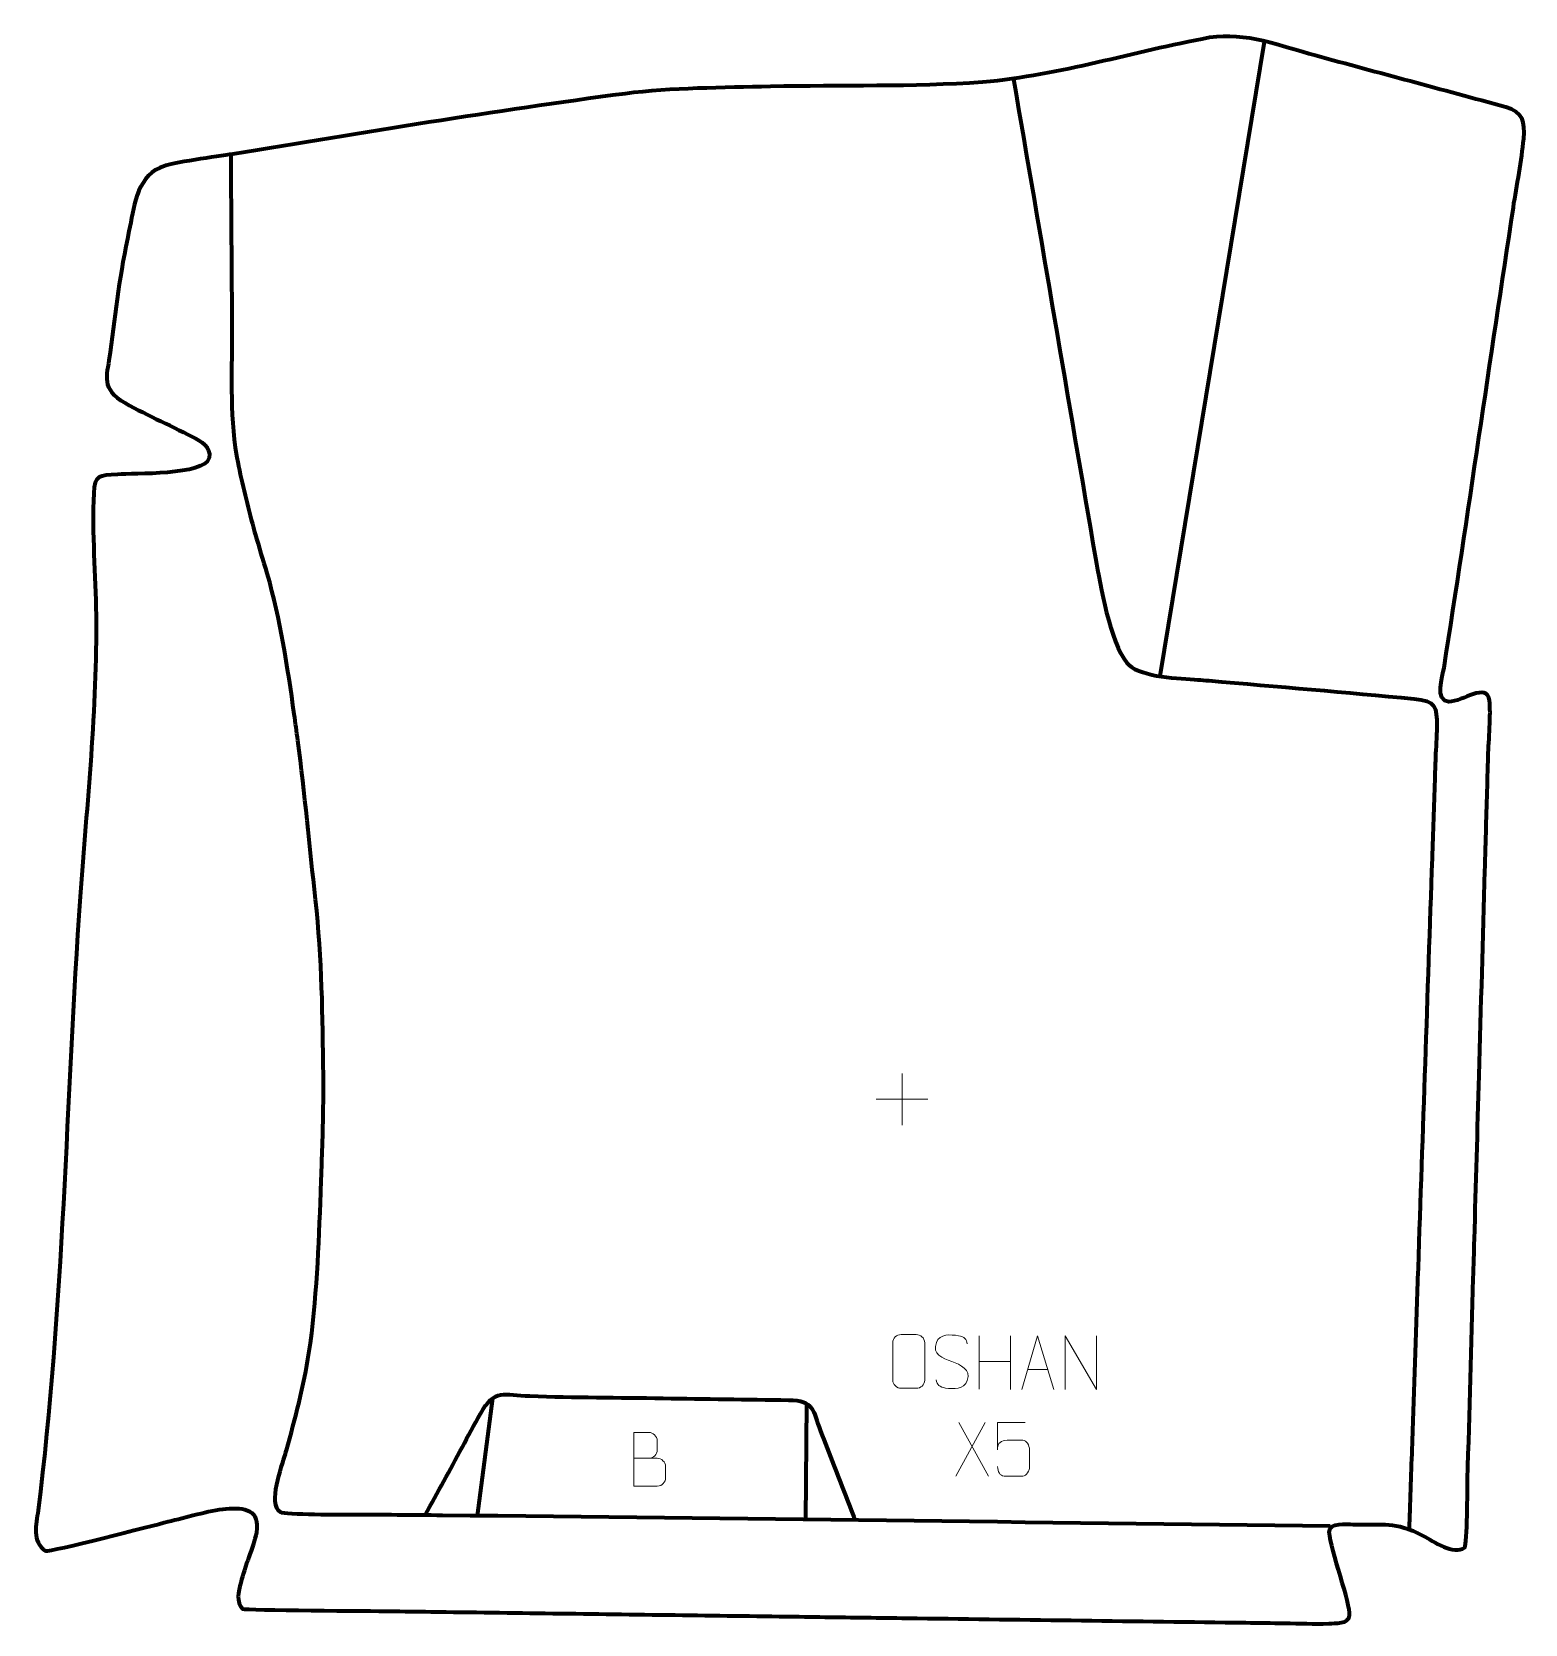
# Model space of a CAD drawing. Header units: millimetres. Extents: x -969 to -275, y -69 to 671.
import ezdxf

# ---------------------------------------------------------------- set-up
doc = ezdxf.new("R2010")
doc.units = ezdxf.units.MM
doc.header["$MEASUREMENT"] = 0
doc.layers.add('layer 2', color=7, linetype='Continuous')
doc.layers.add('layer 3', color=7, linetype='Continuous')

msp = doc.modelspace()

# ---------------------------------------------------------------- linework, layer by layer
at = {"layer": 'layer 2', "color": 142, "lineweight": 158}
for points in [[(-396.1599, 666.1678), (-396.1599, 666.1678), (-444.7717, 371.2362), (-444.7717, 371.2362)], [(-754.8686, 35.5042), (-754.8686, 35.5042), (-762.0679, -19.099), (-762.0679, -19.099)], [(-608.9493, 33.0773), (-608.9493, 33.0773), (-609.449, -20.9642), (-609.449, -20.9642)]]:
    msp.add_open_spline(points, degree=3, dxfattribs=at)
for points, knots in [([(-512.7576, 648.8301), (-499.9533, 574.5725), (-487.3871, 500.2774), (-474.5877, 426.0211), (-474.5877, 426.0211), (-472.4319, 413.521), (-467.8382, 387.1248), (-459.9895, 377.4628), (-459.9895, 377.4628), (-459.9895, 377.4628), (-459.0062, 376.4151), (-459.0062, 376.4151), (-459.0062, 376.4151), (-453.0307, 370.7312), (-435.3003, 370.1285), (-427.1795, 369.5747), (-427.1795, 369.5747), (-425.4159, 369.4544), (-423.6547, 369.3339), (-421.8921, 369.1994), (-421.8921, 369.1994), (-390.1393, 366.3925), (-358.2643, 363.7587), (-326.5464, 360.6847), (-326.5464, 360.6847), (-316.3634, 359.6977), (-315.9738, 357.1892), (-316.0044, 347.6699), (-316.0044, 347.6699), (-316.0328, 342.8624), (-316.4122, 338.0679), (-316.5979, 333.2659), (-316.5979, 333.2659), (-316.7173, 329.7713), (-316.8361, 326.2765), (-316.9556, 322.7818), (-316.9556, 322.7818), (-317.3681, 310.7095), (-317.7808, 298.637), (-318.1935, 286.5646), (-318.1935, 286.5646), (-320.3654, 223.0256), (-322.5373, 159.4866), (-324.7091, 95.9474), (-324.7091, 95.9474), (-325.1435, 83.2396), (-325.5779, 70.5319), (-326.0122, 57.8241), (-326.0122, 57.8241), (-326.4249, 45.7516), (-326.8376, 33.6792), (-327.2502, 21.6068), (-327.2502, 21.6068), (-327.6846, 8.899), (-328.119, -3.8088), (-328.5533, -16.5166), (-328.5533, -16.5166), (-328.6294, -18.7405), (-328.7054, -20.9644), (-328.7815, -23.1883), (-328.7815, -23.1883), (-328.7815, -23.1883), (-328.8466, -25.0944), (-328.8466, -25.0944)], [0, 0, 0, 0, 0.05882353, 0.05882353, 0.05882353, 0.05882353, 0.11764706, 0.11764706, 0.11764706, 0.11764706, 0.17647059, 0.17647059, 0.17647059, 0.17647059, 0.23529412, 0.23529412, 0.23529412, 0.23529412, 0.29411765, 0.29411765, 0.29411765, 0.29411765, 0.35294118, 0.35294118, 0.35294118, 0.35294118, 0.41176471, 0.41176471, 0.41176471, 0.41176471, 0.47058824, 0.47058824, 0.47058824, 0.47058824, 0.52941176, 0.52941176, 0.52941176, 0.52941176, 0.58823529, 0.58823529, 0.58823529, 0.58823529, 0.64705882, 0.64705882, 0.64705882, 0.64705882, 0.70588235, 0.70588235, 0.70588235, 0.70588235, 0.76470588, 0.76470588, 0.76470588, 0.76470588, 0.82352941, 0.82352941, 0.82352941, 0.82352941, 0.88235294, 0.88235294, 0.88235294, 0.88235294, 1, 1, 1, 1]), ([(-365.4711, -23.9458), (-503.0099, -22.2647), (-640.5918, -20.333), (-778.1282, -18.9208), (-778.1282, -18.9208), (-792.1895, -18.7764), (-806.249, -18.675), (-820.311, -18.6651), (-820.311, -18.6651), (-824.049, -18.6631), (-851.4878, -18.7686), (-853.4089, -17.498), (-853.4089, -17.498), (-859.4657, -13.4921), (-852.8263, 3.9005), (-851.1745, 9.468), (-851.1745, 9.468), (-850.9949, 10.0942), (-850.8175, 10.7207), (-850.6404, 11.3477), (-850.6404, 11.3477), (-846.5375, 26.4369), (-842.6061, 41.0415), (-840.191, 56.5344), (-840.191, 56.5344), (-836.4954, 81.0959), (-835.6341, 106.359), (-834.7101, 131.1633), (-834.7101, 131.1633), (-834.5092, 136.5482), (-834.3239, 141.9336), (-834.1396, 147.319), (-834.1396, 147.319), (-834.1396, 147.319), (-834.1071, 148.2693), (-834.1071, 148.2693), (-834.1071, 148.2693), (-833.6865, 160.3943), (-833.4025, 172.4842), (-833.4673, 184.6181), (-833.4673, 184.6181), (-833.4673, 184.6181), (-833.4742, 185.577), (-833.4742, 185.577), (-833.4742, 185.577), (-833.8058, 213.5056), (-834.133, 239.4853), (-837.1384, 267.3745), (-837.1384, 267.3745), (-839.8613, 292.1153), (-842.122, 316.5548), (-845.3501, 341.2942), (-845.3501, 341.2942), (-845.8857, 345.3997), (-846.4414, 349.501), (-847.0143, 353.6015), (-847.0143, 353.6015), (-850.223, 376.0045), (-853.3276, 397.1352), (-859.5943, 418.9852), (-859.5943, 418.9852), (-861.4063, 425.1008), (-863.3015, 431.1761), (-865.0302, 437.3182), (-865.0302, 437.3182), (-865.0302, 437.3182), (-865.2849, 438.2366), (-865.2849, 438.2366), (-865.2849, 438.2366), (-868.0681, 448.4324), (-870.6493, 458.5881), (-872.7972, 468.9401), (-872.7972, 468.9401), (-872.7972, 468.9401), (-872.9911, 469.8827), (-872.9911, 469.8827), (-872.9911, 469.8827), (-877.0429, 490.1125), (-875.9005, 510.607), (-875.8706, 531.0919), (-875.8706, 531.0919), (-875.8781, 535.2102), (-875.8975, 539.328), (-875.925, 543.4463), (-875.925, 543.4463), (-876.0917, 566.5634), (-876.2583, 589.6805), (-876.425, 612.7976), (-876.425, 612.7976), (-876.425, 612.7976), (-876.4318, 613.7477), (-876.4318, 613.7477)], [0, 0, 0, 0, 0.04166667, 0.04166667, 0.04166667, 0.04166667, 0.08333333, 0.08333333, 0.08333333, 0.08333333, 0.125, 0.125, 0.125, 0.125, 0.16666667, 0.16666667, 0.16666667, 0.16666667, 0.20833333, 0.20833333, 0.20833333, 0.20833333, 0.25, 0.25, 0.25, 0.25, 0.29166667, 0.29166667, 0.29166667, 0.29166667, 0.33333333, 0.33333333, 0.33333333, 0.33333333, 0.375, 0.375, 0.375, 0.375, 0.41666667, 0.41666667, 0.41666667, 0.41666667, 0.45833333, 0.45833333, 0.45833333, 0.45833333, 0.5, 0.5, 0.5, 0.5, 0.54166667, 0.54166667, 0.54166667, 0.54166667, 0.58333333, 0.58333333, 0.58333333, 0.58333333, 0.625, 0.625, 0.625, 0.625, 0.66666667, 0.66666667, 0.66666667, 0.66666667, 0.70833333, 0.70833333, 0.70833333, 0.70833333, 0.75, 0.75, 0.75, 0.75, 0.79166667, 0.79166667, 0.79166667, 0.79166667, 0.83333333, 0.83333333, 0.83333333, 0.83333333, 0.875, 0.875, 0.875, 0.875, 0.91666667, 0.91666667, 0.91666667, 0.91666667, 1, 1, 1, 1]), ([(-786.1908, -18.8042), (-783.2924, -13.5314), (-780.394, -8.2586), (-777.4957, -2.9859), (-777.4957, -2.9859), (-771.7826, 7.4138), (-766.2654, 18.0053), (-760.4985, 28.3491), (-760.4985, 28.3491), (-753.8612, 40.2541), (-749.6963, 37.0882), (-737.5374, 36.6148), (-737.5374, 36.6148), (-717.0744, 35.8183), (-696.1016, 35.9086), (-675.5604, 35.5395), (-675.5604, 35.5395), (-656.1072, 35.1901), (-636.6841, 34.9915), (-617.241, 34.6895), (-617.241, 34.6895), (-605.3629, 34.5049), (-605.928, 30.0772), (-602.4599, 20.2889), (-602.4599, 20.2889), (-600.501, 14.9411), (-598.3225, 9.6386), (-596.242, 4.3335), (-596.242, 4.3335), (-592.9073, -4.1936), (-589.5725, -12.7207), (-586.2379, -21.2478)], [0, 0, 0, 0, 0.11111111, 0.11111111, 0.11111111, 0.11111111, 0.22222222, 0.22222222, 0.22222222, 0.22222222, 0.33333333, 0.33333333, 0.33333333, 0.33333333, 0.44444444, 0.44444444, 0.44444444, 0.44444444, 0.55555556, 0.55555556, 0.55555556, 0.55555556, 0.66666667, 0.66666667, 0.66666667, 0.66666667, 0.77777778, 0.77777778, 0.77777778, 0.77777778, 1, 1, 1, 1])]:
    msp.add_open_spline(points, degree=3, knots=knots, dxfattribs=at)
at = {"layer": 'layer 3', "color": 242, "lineweight": 158}
msp.add_open_spline([(-875.5049, 613.934), (-814.9476, 623.893), (-754.1408, 634.0294), (-693.2978, 642.0215), (-693.2978, 642.0215), (-671.6331, 644.8088), (-647.6328, 644.7962), (-625.6685, 645.3437), (-625.6685, 645.3437), (-593.0646, 646.0628), (-559.507, 645.0795), (-527.0743, 647.3515), (-527.0743, 647.3515), (-490.3071, 650.7148), (-457.3785, 661.4782), (-421.6155, 668.0832), (-421.6155, 668.0832), (-404.6833, 670.7802), (-388.466, 664.0832), (-372.4016, 659.7336), (-372.4016, 659.7336), (-342.9206, 651.7486), (-313.4154, 643.822), (-283.9441, 635.8075), (-283.9441, 635.8075), (-275.6872, 633.3509), (-274.9157, 629.2366), (-275.6016, 621.0726), (-275.6016, 621.0726), (-276.4456, 611.0294), (-278.8578, 599.3916), (-280.3993, 589.1899), (-280.3993, 589.1899), (-291.174, 517.8528), (-301.5264, 446.3648), (-312.5849, 375.0851), (-312.5849, 375.0851), (-313.3081, 371.38), (-317.0636, 359.3209), (-310.3738, 359.3493), (-310.3738, 359.3493), (-304.1102, 359.3759), (-292.6328, 368.5818), (-291.5164, 359.9482), (-291.5164, 359.9482), (-290.7362, 353.9156), (-291.8798, 341.1569), (-292.0757, 334.3206), (-292.0757, 334.3206), (-292.4399, 321.6166), (-292.7994, 308.9124), (-293.1616, 296.2083), (-293.1616, 296.2083), (-293.1616, 296.2083), (-293.1888, 295.2554), (-293.1888, 295.2554), (-293.1888, 295.2554), (-293.3246, 290.4903), (-293.4605, 285.7253), (-293.5963, 280.9603), (-293.5963, 280.9603), (-294.5019, 249.1934), (-295.4075, 217.4264), (-296.3131, 185.6595), (-296.3131, 185.6595), (-297.0376, 160.246), (-297.762, 134.8324), (-298.4865, 109.4189), (-298.4865, 109.4189), (-298.6586, 103.3832), (-298.8306, 97.3475), (-299.0027, 91.3118), (-299.0027, 91.3118), (-299.8902, 60.1802), (-300.7777, 29.0486), (-301.6652, -2.083), (-301.6652, -2.083), (-301.7549, -6.2805), (-301.7806, -32.2722), (-303.0178, -33.8491), (-303.0178, -33.8491), (-308.1031, -37.6883), (-317.5628, -30.8845), (-322.264, -28.3762), (-322.264, -28.3762), (-336.0362, -21.3515), (-340.3528, -23.6061), (-354.818, -23.1464), (-354.818, -23.1464), (-358.0001, -23.0452), (-365.8451, -21.9908), (-365.997, -26.523), (-365.997, -26.523), (-365.2615, -35.435), (-355.9808, -59.9589), (-356.4996, -65.5053), (-356.4996, -65.5053), (-356.8627, -69.388), (-363.2513, -69.0446), (-366.2236, -69.1784), (-366.2236, -69.1784), (-373.0325, -69.4848), (-379.8673, -69.1048), (-386.6794, -69.0055), (-386.6794, -69.0055), (-392.723, -68.9345), (-398.7666, -68.8714), (-404.8101, -68.7913), (-404.8101, -68.7913), (-455.6955, -68.1067), (-506.5808, -67.422), (-557.4661, -66.7374), (-557.4661, -66.7374), (-563.8268, -66.6517), (-570.1875, -66.5662), (-576.5481, -66.4806), (-576.5481, -66.4806), (-589.2695, -66.3094), (-601.9908, -66.1383), (-614.7122, -65.9672), (-614.7122, -65.9672), (-633.1581, -65.7189), (-651.6041, -65.4707), (-670.05, -65.2226), (-670.05, -65.2226), (-707.896, -64.7133), (-745.742, -64.2041), (-783.5879, -63.6948), (-783.5879, -63.6948), (-789.9486, -63.6093), (-796.3093, -63.5237), (-802.67, -63.4382), (-802.67, -63.4382), (-810.1931, -63.3433), (-869.7411, -62.969), (-871.0314, -62.3709), (-871.0314, -62.3709), (-874.3437, -59.2773), (-872.8667, -54.2369), (-871.907, -50.2481), (-871.907, -50.2481), (-869.9563, -42.433), (-866.1933, -34.2352), (-864.6207, -26.8819), (-864.6207, -26.8819), (-862.7858, -16.3669), (-870.0722, -14.9985), (-878.7553, -15.8442), (-878.7553, -15.8442), (-886.6958, -16.6174), (-897.6064, -19.8644), (-905.6976, -21.8365), (-905.6976, -21.8365), (-912.5224, -23.5318), (-960.4401, -35.9679), (-962.6683, -35.4366), (-962.6683, -35.4366), (-968.9915, -31.1287), (-966.9997, -23.1465), (-966.1058, -16.6193), (-966.1058, -16.6193), (-954.1522, 77.7275), (-953.2211, 173.8751), (-946.5365, 268.8016), (-946.5365, 268.8016), (-943.4744, 311.7034), (-938.6181, 356.6672), (-939.1436, 399.5578), (-939.1436, 399.5578), (-939.4809, 418.2082), (-941.1041, 437.7516), (-940.215, 456.2886), (-940.215, 456.2886), (-939.7945, 465.0583), (-937.7036, 464.342), (-929.2542, 465.0659), (-929.2542, 465.0659), (-921.7162, 465.529), (-888.6977, 464.4418), (-886.5297, 472.6984), (-886.5297, 472.6984), (-885.6855, 477.9343), (-890.2563, 480.4249), (-894.3553, 482.5455), (-894.3553, 482.5455), (-905.4072, 488.1706), (-916.938, 493.2544), (-927.6998, 499.3769), (-927.6998, 499.3769), (-937.1652, 506.3419), (-933.9067, 511.4886), (-932.598, 521.7916), (-932.598, 521.7916), (-930.1256, 541.3198), (-928.0599, 558.7465), (-923.8433, 578.0981), (-923.8433, 578.0981), (-921.584, 588.4673), (-920.5853, 602.6577), (-909.5224, 607.6035), (-909.5224, 607.6035), (-903.6407, 610.233), (-883.0724, 612.6975), (-875.5049, 613.934)], degree=3, knots=[0, 0, 0, 0, 0.01923077, 0.01923077, 0.01923077, 0.01923077, 0.03846154, 0.03846154, 0.03846154, 0.03846154, 0.05769231, 0.05769231, 0.05769231, 0.05769231, 0.07692308, 0.07692308, 0.07692308, 0.07692308, 0.09615385, 0.09615385, 0.09615385, 0.09615385, 0.11538462, 0.11538462, 0.11538462, 0.11538462, 0.13461538, 0.13461538, 0.13461538, 0.13461538, 0.15384615, 0.15384615, 0.15384615, 0.15384615, 0.17307692, 0.17307692, 0.17307692, 0.17307692, 0.19230769, 0.19230769, 0.19230769, 0.19230769, 0.21153846, 0.21153846, 0.21153846, 0.21153846, 0.23076923, 0.23076923, 0.23076923, 0.23076923, 0.25, 0.25, 0.25, 0.25, 0.26923077, 0.26923077, 0.26923077, 0.26923077, 0.28846154, 0.28846154, 0.28846154, 0.28846154, 0.30769231, 0.30769231, 0.30769231, 0.30769231, 0.32692308, 0.32692308, 0.32692308, 0.32692308, 0.34615385, 0.34615385, 0.34615385, 0.34615385, 0.36538462, 0.36538462, 0.36538462, 0.36538462, 0.38461538, 0.38461538, 0.38461538, 0.38461538, 0.40384615, 0.40384615, 0.40384615, 0.40384615, 0.42307692, 0.42307692, 0.42307692, 0.42307692, 0.44230769, 0.44230769, 0.44230769, 0.44230769, 0.46153846, 0.46153846, 0.46153846, 0.46153846, 0.48076923, 0.48076923, 0.48076923, 0.48076923, 0.5, 0.5, 0.5, 0.5, 0.51923077, 0.51923077, 0.51923077, 0.51923077, 0.53846154, 0.53846154, 0.53846154, 0.53846154, 0.55769231, 0.55769231, 0.55769231, 0.55769231, 0.57692308, 0.57692308, 0.57692308, 0.57692308, 0.59615385, 0.59615385, 0.59615385, 0.59615385, 0.61538462, 0.61538462, 0.61538462, 0.61538462, 0.63461538, 0.63461538, 0.63461538, 0.63461538, 0.65384615, 0.65384615, 0.65384615, 0.65384615, 0.67307692, 0.67307692, 0.67307692, 0.67307692, 0.69230769, 0.69230769, 0.69230769, 0.69230769, 0.71153846, 0.71153846, 0.71153846, 0.71153846, 0.73076923, 0.73076923, 0.73076923, 0.73076923, 0.75, 0.75, 0.75, 0.75, 0.76923077, 0.76923077, 0.76923077, 0.76923077, 0.78846154, 0.78846154, 0.78846154, 0.78846154, 0.80769231, 0.80769231, 0.80769231, 0.80769231, 0.82692308, 0.82692308, 0.82692308, 0.82692308, 0.84615385, 0.84615385, 0.84615385, 0.84615385, 0.86538462, 0.86538462, 0.86538462, 0.86538462, 0.88461538, 0.88461538, 0.88461538, 0.88461538, 0.90384615, 0.90384615, 0.90384615, 0.90384615, 0.92307692, 0.92307692, 0.92307692, 0.92307692, 0.94230769, 0.94230769, 0.94230769, 0.94230769, 0.96153846, 0.96153846, 0.96153846, 0.96153846, 1, 1, 1, 1], dxfattribs=at)
at = {"layer": 'layer 3', "color": 250, "lineweight": 9}
for points in [[(-564.5387, 186.5447), (-564.5387, 186.5447), (-564.5387, 162.5668), (-564.5387, 162.5668)], [(-576.5276, 174.5557), (-576.5276, 174.5557), (-552.5497, 174.5557), (-552.5497, 174.5557)], [(-528.757, 64.5353), (-528.757, 64.5353), (-528.757, 39.7578), (-528.757, 39.7578)], [(-514.1137, 64.5353), (-514.1137, 64.5353), (-514.1137, 39.5818), (-514.1137, 39.5818)], [(-528.757, 52.653), (-528.757, 52.653), (-514.1137, 52.6534), (-514.1137, 52.6534)], [(-506.1833, 48.8312), (-506.1833, 48.8312), (-496.6876, 48.8312), (-496.6876, 48.8312)], [(-525.8365, 24.2655), (-525.8365, 24.2655), (-539.5771, -0.6303), (-539.5771, -0.6303)], [(-538.1225, 24.2655), (-538.1225, 24.2655), (-524.3819, -0.688), (-524.3819, -0.688)]]:
    msp.add_open_spline(points, degree=3, dxfattribs=at)
for points, knots in [([(-564.9549, 65.1297), (-562.6292, 65.1297), (-560.3031, 65.1297), (-557.977, 65.1297), (-557.977, 65.1297), (-556.0304, 65.1653), (-554.039, 63.6737), (-554.0123, 61.2361), (-554.0123, 61.2361), (-554.0127, 55.4892), (-554.0127, 49.7419), (-554.0123, 43.9942), (-554.0123, 43.9942), (-554.1521, 41.6708), (-555.8293, 40.1912), (-557.977, 40.1804), (-557.977, 40.1804), (-560.3089, 40.1808), (-562.6408, 40.1808), (-564.9723, 40.1804), (-564.9723, 40.1804), (-566.8973, 40.075), (-568.8694, 41.9595), (-568.8582, 43.9768), (-568.8582, 43.9768), (-568.8579, 49.7469), (-568.8579, 55.5166), (-568.8582, 61.2859), (-568.8582, 61.2859), (-568.854, 63.424), (-567.1073, 65.1432), (-564.9549, 65.1297)], [0, 0, 0, 0, 0.11111111, 0.11111111, 0.11111111, 0.11111111, 0.22222222, 0.22222222, 0.22222222, 0.22222222, 0.33333333, 0.33333333, 0.33333333, 0.33333333, 0.44444444, 0.44444444, 0.44444444, 0.44444444, 0.55555556, 0.55555556, 0.55555556, 0.55555556, 0.66666667, 0.66666667, 0.66666667, 0.66666667, 0.77777778, 0.77777778, 0.77777778, 0.77777778, 1, 1, 1, 1]), ([(-541.4353, 52.6532), (-545.6836, 54.1236), (-550.5917, 55.9194), (-548.5866, 61.4397), (-548.5866, 61.4397), (-547.0831, 65.5796), (-541.8695, 65.1911), (-538.2659, 64.59), (-538.2659, 64.59), (-535.4053, 64.1128), (-534.5406, 62.8996), (-534.23, 60.8155)], [0, 0, 0, 0, 0.25, 0.25, 0.25, 0.25, 0.5, 0.5, 0.5, 0.5, 1, 1, 1, 1]), ([(-508.9059, 39.5818), (-508.9059, 39.5818), (-501.5349, 64.5353), (-501.5349, 64.5353), (-501.5349, 64.5353), (-501.5349, 64.5353), (-493.965, 39.5818), (-493.965, 39.5818)], [0, 0, 0, 0, 0.33333333, 0.33333333, 0.33333333, 0.33333333, 1, 1, 1, 1]), ([(-488.7629, 39.5818), (-488.7629, 39.5818), (-488.7629, 64.5353), (-488.7629, 64.5353), (-488.7629, 64.5353), (-488.7629, 64.5353), (-474.1081, 39.5818), (-474.1081, 39.5818), (-474.1081, 39.5818), (-474.1081, 39.5818), (-474.1081, 64.5353), (-474.1081, 64.5353)], [0, 0, 0, 0, 0.25, 0.25, 0.25, 0.25, 0.5, 0.5, 0.5, 0.5, 1, 1, 1, 1]), ([(-541.4353, 52.6531), (-537.4167, 51.0064), (-532.3872, 49.1181), (-534.2212, 43.7578), (-534.2212, 43.7578), (-535.681, 39.4914), (-540.5918, 39.7481), (-544.3179, 40.3028), (-544.3179, 40.3028), (-547.0679, 40.7126), (-548.2888, 41.9261), (-548.6668, 44.0383)], [0, 0, 0, 0, 0.25, 0.25, 0.25, 0.25, 0.5, 0.5, 0.5, 0.5, 1, 1, 1, 1]), ([(-507.3127, 24.2724), (-507.3127, 24.2724), (-520.1644, 24.2724), (-520.1644, 24.2724), (-520.1644, 24.2724), (-520.1641, 20.0418), (-520.1641, 15.8109), (-520.1644, 11.5797), (-520.1644, 11.5797), (-520.1647, 14.8898), (-518.5337, 15.9616), (-515.7217, 16.0221), (-515.7217, 16.0221), (-513.2821, 16.0224), (-510.8426, 16.0224), (-508.4034, 16.0221), (-508.4034, 16.0221), (-506.7536, 16.0289), (-505.2787, 13.6484), (-505.2502, 11.5797), (-505.2502, 11.5797), (-505.2505, 8.9924), (-505.2505, 6.4048), (-505.2502, 3.8171), (-505.2502, 3.8171), (-505.204, 1.8577), (-506.7034, -0.5786), (-508.3293, -0.6371), (-508.3293, -0.6371), (-510.2858, -0.6368), (-515.1808, -0.6368), (-517.1378, -0.6371), (-517.1378, -0.6371), (-518.9833, -0.6459), (-520.0904, 1.3189), (-520.1112, 3.87)], [0, 0, 0, 0, 0.1, 0.1, 0.1, 0.1, 0.2, 0.2, 0.2, 0.2, 0.3, 0.3, 0.3, 0.3, 0.4, 0.4, 0.4, 0.4, 0.5, 0.5, 0.5, 0.5, 0.6, 0.6, 0.6, 0.6, 0.7, 0.7, 0.7, 0.7, 0.8, 0.8, 0.8, 0.8, 1, 1, 1, 1]), ([(-689.2018, 7.6582), (-685.5632, 7.6586), (-681.9761, 7.6586), (-678.3367, 7.6582), (-678.3367, 7.6582), (-676.3613, 7.6409), (-674.4377, 5.9048), (-674.4377, 3.8552), (-674.4377, 3.8552), (-674.4381, 2.7266), (-674.4381, -0.3228), (-674.4377, -1.4517), (-674.4377, -1.4517), (-674.4201, -3.3096), (-675.9622, -5.3235), (-678.2837, -5.3066), (-678.2837, -5.3066), (-681.9235, -5.3062), (-685.5629, -5.3062), (-689.2018, -5.3066), (-689.2018, -5.3066), (-689.2018, 3.0117), (-689.2018, 11.3295), (-689.2018, 19.647), (-689.2018, 19.647), (-686.8281, 19.647), (-684.454, 19.647), (-682.0798, 19.647), (-682.0798, 19.647), (-680.399, 19.6646), (-678.3022, 17.7541), (-678.2845, 15.7917), (-678.2845, 15.7917), (-678.2849, 13.7256), (-678.2849, 13.5796), (-678.2845, 11.5131), (-678.2845, 11.5131), (-678.2672, 9.447), (-680.1217, 7.6409), (-682.1317, 7.6582)], [0, 0, 0, 0, 0.09090909, 0.09090909, 0.09090909, 0.09090909, 0.18181818, 0.18181818, 0.18181818, 0.18181818, 0.27272727, 0.27272727, 0.27272727, 0.27272727, 0.36363636, 0.36363636, 0.36363636, 0.36363636, 0.45454545, 0.45454545, 0.45454545, 0.45454545, 0.54545455, 0.54545455, 0.54545455, 0.54545455, 0.63636364, 0.63636364, 0.63636364, 0.63636364, 0.72727273, 0.72727273, 0.72727273, 0.72727273, 0.81818182, 0.81818182, 0.81818182, 0.81818182, 1, 1, 1, 1])]:
    msp.add_open_spline(points, degree=3, knots=knots, dxfattribs=at)

doc.saveas('drawing.dxf')
